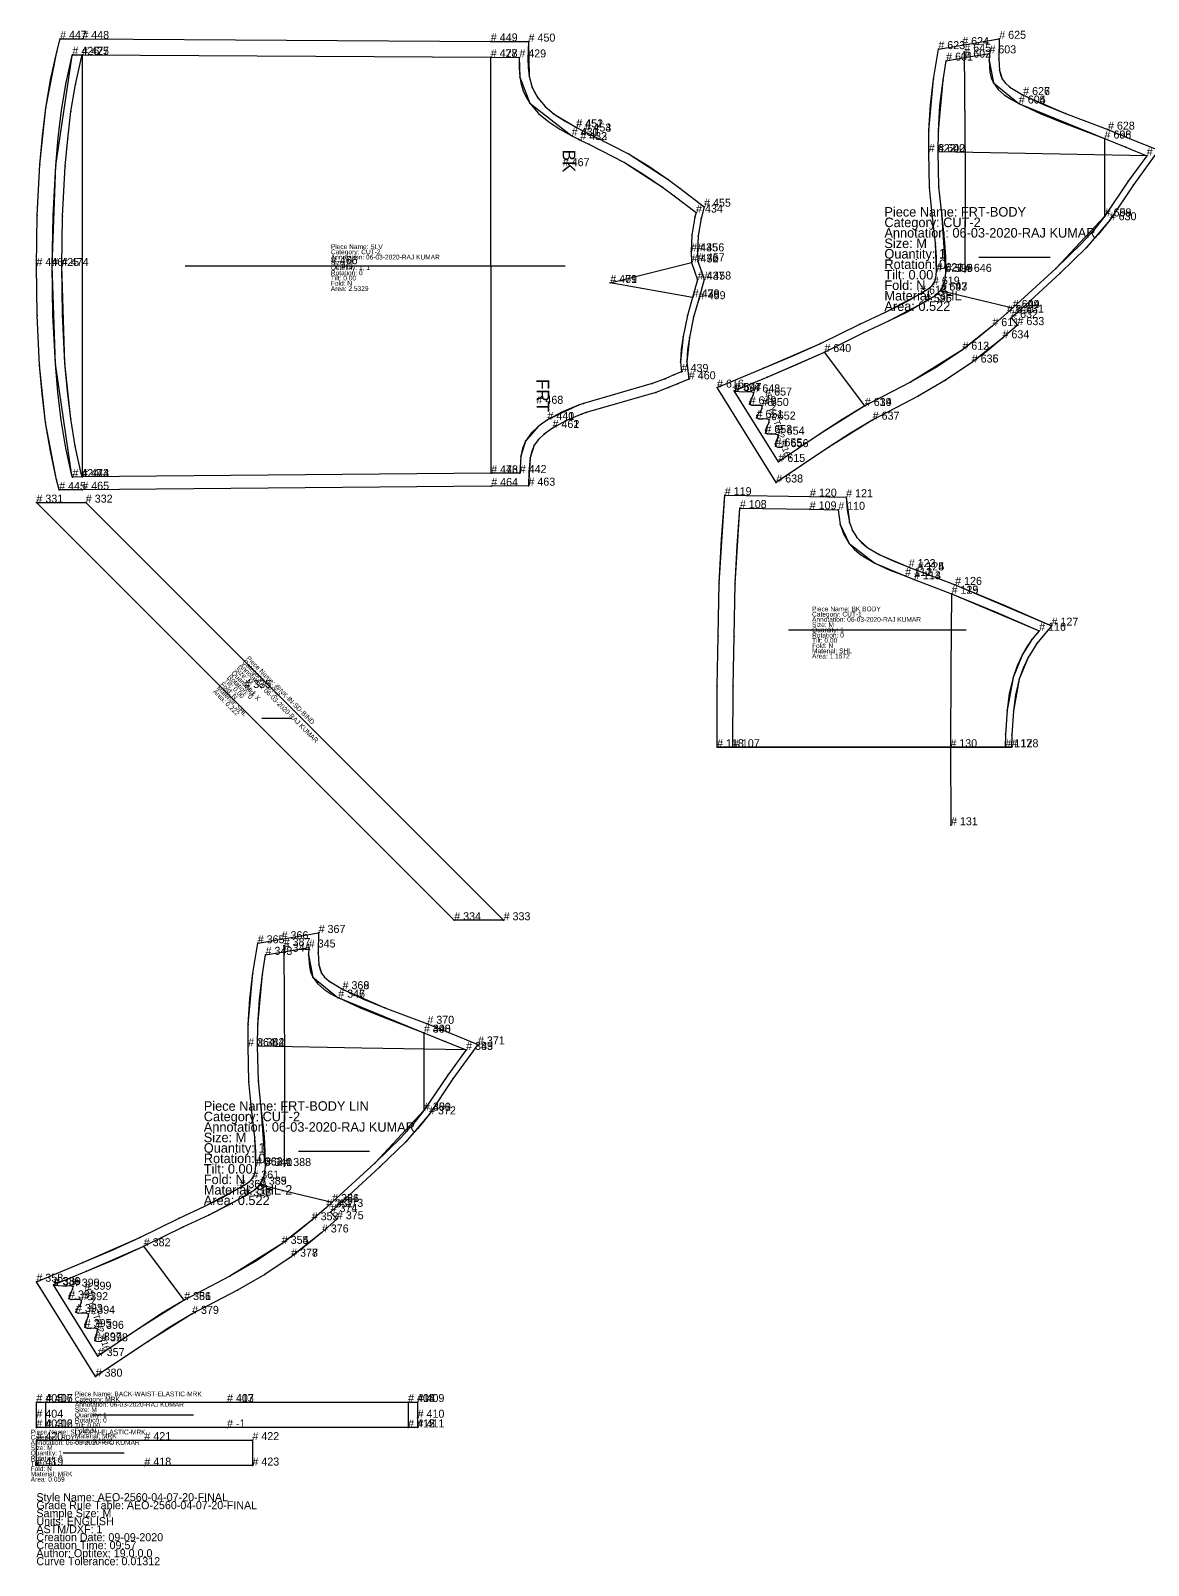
# Model space of a CAD drawing. Header units: metres. Extents: x -0.2 to 90.3, y -2.1 to 58.3.
# Drawn here: x -0.2 to 43.8, y -2.1 to 58.3 of the extents above; entities that cross this region are included whole.
import ezdxf
from ezdxf.enums import TextEntityAlignment as Align

# ---------------------------------------------------------------- set-up
doc = ezdxf.new("R2010")
doc.units = ezdxf.units.M

# ---------------------------------------------------------------- blocks, each defined once
blk = doc.blocks.new('3')
at = {"layer": '1'}
blk.add_lwpolyline([(26.8, 30.114), (26.808, 32.523), (26.845, 34.48), (26.887, 36.577), (27.103, 40.035), (30.456, 39.979), (31.879, 39.955), (32.016, 38.963), (32.126, 38.649), (32.295, 38.37), (32.688, 37.991), (33.176, 37.696), (34.342, 37.203), (34.686, 37.074), (36.17, 36.504), (39.964, 34.899), (39.389, 34.202), (39.041, 33.652), (38.688, 32.787), (38.463, 31.547), (38.403, 30.608), (38.392, 30.113)], close=True, dxfattribs=at)
at = {"layer": '14'}
blk.add_lwpolyline([(27.425, 30.114), (27.433, 32.517), (27.469, 34.468), (27.512, 36.551), (27.698, 39.525), (30.447, 39.479), (31.569, 39.46), (31.649, 38.876), (31.998, 38.137), (33.014, 37.357), (34.203, 36.855), (34.552, 36.723), (36.029, 36.156), (39.474, 34.698), (39.187, 34.35), (38.817, 33.766), (38.447, 32.859), (38.214, 31.576), (38.153, 30.619), (38.142, 30.113)], close=True, dxfattribs=at)
at = {"layer": '2'}
for p in [(27.103, 40.035), (30.456, 39.979), (31.879, 39.955), (27.698, 39.525), (30.447, 39.479), (31.569, 39.46), (36.029, 36.156), (39.474, 34.698), (39.964, 34.899), (26.8, 30.114), (27.425, 30.114), (35.98, 30.113), (38.142, 30.113), (38.392, 30.113), (36.005, 27.04)]:
    blk.add_point(p, dxfattribs=at)
at = {"layer": '3'}
for p in [(31.649, 38.876), (32.016, 38.963), (31.998, 38.137), (32.126, 38.649), (32.295, 38.37), (32.688, 37.991), (33.176, 37.696), (33.014, 37.357), (34.203, 36.855), (34.342, 37.203), (34.686, 37.074), (26.887, 36.577), (27.512, 36.551), (34.552, 36.723), (36.17, 36.504), (36.029, 36.156), (26.845, 34.48), (27.469, 34.468), (39.187, 34.35), (39.389, 34.202), (38.817, 33.766), (39.041, 33.652), (38.447, 32.859), (38.688, 32.787), (26.808, 32.523), (27.433, 32.517), (38.214, 31.576), (38.463, 31.547), (38.153, 30.619), (38.403, 30.608)]:
    blk.add_point(p, dxfattribs=at)
at = {"layer": '6'}
blk.add_line((26.8, 30.114), (38.392, 30.113), dxfattribs=at)
at = {"layer": '7'}
blk.add_line((29.617, 34.738), (36.597, 34.738), dxfattribs=at)
at = {"layer": '8'}
blk.add_lwpolyline([(36.029, 36.156), (36.005, 33.186), (35.98, 30.113), (36.005, 27.04)], dxfattribs=at)
at = {"layer": '80'}
for p in [(34.203, 36.855, 0.276), (34.342, 37.203, 0.276), (34.686, 37.074, 0.276), (34.552, 36.723, 0.276)]:
    blk.add_point(p, dxfattribs=at)
at = {"layer": '84'}
blk.add_lwpolyline([(26.8, 30.114), (26.808, 32.523), (26.845, 34.48), (26.887, 36.577), (26.977, 38.306), (27.103, 40.035), (30.456, 39.979), (31.879, 39.955), (31.925, 39.455), (32.016, 38.963), (32.126, 38.649), (32.295, 38.37), (32.478, 38.167), (32.688, 37.991), (33.176, 37.696), (33.752, 37.433), (34.342, 37.203), (34.686, 37.074), (36.17, 36.504), (38.074, 35.718), (39.964, 34.899), (39.389, 34.202), (39.041, 33.652), (38.842, 33.229), (38.688, 32.787), (38.547, 32.173), (38.463, 31.547), (38.403, 30.608), (38.392, 30.113)], close=True, dxfattribs=at)
at = {"layer": '87'}
blk.add_lwpolyline([(27.425, 30.114), (27.433, 32.517), (27.469, 34.468), (27.512, 36.551), (27.59, 38.038), (27.698, 39.525), (30.447, 39.479), (31.569, 39.46), (31.649, 38.876), (31.786, 38.488), (31.998, 38.137), (32.212, 37.899), (32.459, 37.693), (33.014, 37.357), (33.603, 37.089), (34.203, 36.855), (34.552, 36.723), (36.029, 36.156), (37.758, 35.442), (39.474, 34.698), (39.187, 34.35), (38.99, 34.066), (38.817, 33.766), (38.609, 33.321), (38.447, 32.859), (38.301, 32.223), (38.214, 31.576), (38.153, 30.619), (38.142, 30.113)], close=True, dxfattribs=at)
at = {"layer": '1'}
for s, height, p in [('# 119', 0.315, (27.103, 40.035)), ('# 120', 0.315, (30.456, 39.979)), ('# 121', 0.315, (31.879, 39.955)), ('# 122', 0.315, (34.342, 37.203)), ('# 124', 0.315, (34.686, 37.074)), ('# 126', 0.315, (36.17, 36.504)), ('Piece Name: BK BODY', 0.1875, (30.538, 35.465)), ('Annotation: 06-03-2020-RAJ KUMAR', 0.1875, (30.538, 35.052)), ('Size: M', 0.1875, (30.538, 34.846)), ('Category: CUT-1', 0.1875, (30.538, 35.258)), ('# 127', 0.315, (39.964, 34.899)), ('Quantity: 1', 0.1875, (30.538, 34.64)), ('Rotation: 0', 0.1875, (30.538, 34.433)), ('Tilt: 0.00', 0.1875, (30.538, 34.227)), ('Fold: N', 0.1875, (30.538, 34.021)), ('Material: SHL', 0.1875, (30.538, 33.815)), ('Area: 1.1572', 0.1875, (30.538, 33.608)), ('# 118', 0.315, (26.8, 30.114)), ('# 128', 0.315, (38.392, 30.113))]:
    blk.add_text(s, height=height, dxfattribs=at).set_placement(p)
at = {"layer": '1', "flags": 2}
for p, p2 in [((34.342, 37.203), (34.342, 37.203)), ((34.686, 37.074), (34.686, 37.074))]:
    blk.add_attdef('Dependency', text='', height=10, dxfattribs=at).set_placement(p, p2, align=Align.ALIGNED)
at = {"layer": '14'}
for s, p in [('# 108', (27.698, 39.525)), ('# 109', (30.447, 39.479)), ('# 110', (31.569, 39.46)), ('# 111', (34.203, 36.855)), ('# 113', (34.552, 36.723)), ('# 115', (36.029, 36.156)), ('# 116', (39.474, 34.698)), ('# 107', (27.425, 30.114)), ('# 117', (38.142, 30.113))]:
    blk.add_text(s, height=0.315, dxfattribs=at).set_placement(p)
at = {"layer": '14', "flags": 2}
for p, p2 in [((34.203, 36.855), (34.203, 36.855)), ((34.552, 36.723), (34.552, 36.723))]:
    blk.add_attdef('Dependency', text='', height=10, dxfattribs=at).set_placement(p, p2, align=Align.ALIGNED)
at = {"layer": '8'}
for s, p in [('# 129', (36.029, 36.156)), ('# 130', (35.98, 30.113)), ('# 131', (36.005, 27.04))]:
    blk.add_text(s, height=0.315, dxfattribs=at).set_placement(p)
at = {"layer": '80'}
for s, p in [('# 123', (34.342, 37.203)), ('# 112', (34.203, 36.855)), ('# 114', (34.552, 36.723)), ('# 125', (34.686, 37.074))]:
    blk.add_text(s, height=0.315, dxfattribs=at).set_placement(p)
blk = doc.blocks.new('6')
at = {"layer": '1'}
blk.add_lwpolyline([(0.016, 39.743), (1.96, 39.743), (18.401, 23.303), (16.456, 23.303)], close=True, dxfattribs=at)
at = {"layer": '2'}
for p in [(0.016, 39.743), (1.96, 39.743), (16.456, 23.303), (18.401, 23.303)]:
    blk.add_point(p, dxfattribs=at)
at = {"layer": '7'}
blk.add_line((8.89, 31.258), (10.057, 31.258), dxfattribs=at)
at = {"layer": '1'}
for s, p in [('# 331', (0.016, 39.743)), ('# 332', (1.96, 39.743)), ('# 334', (16.456, 23.303)), ('# 333', (18.401, 23.303))]:
    blk.add_text(s, height=0.315, dxfattribs=at).set_placement(p)
for s, p in [('Size: M', (7.821, 33.159)), ('Annotation: 06-03-2020-RAJ KUMAR', (7.967, 33.305)), ('Category: CUT-2', (8.113, 33.451)), ('Piece Name: @NK-IN-SD-BIND', (8.259, 33.597)), ('Fold: N', (7.238, 32.576)), ('Tilt: 0.00', (7.384, 32.722)), ('Rotation: 0', (7.53, 32.868)), ('Quantity: 1', (7.675, 33.013)), ('Area: 0.222', (6.946, 32.284)), ('Material: SHL', (7.092, 32.43))]:
    blk.add_text(s, height=0.1875, rotation=314.99999, dxfattribs=at).set_placement(p)
at = {"layer": '25'}
blk.add_text('# 335', height=0.315, dxfattribs=at).set_placement((8.197, 32.447))
blk.add_text('Flip: X', height=0.1875, rotation=314.99999, dxfattribs=at).set_placement((8.197, 32.447))
blk = doc.blocks.new('7')
at = {"layer": '1'}
blk.add_lwpolyline([(0.016, 9.073), (1.844, 9.833), (4.082, 10.811), (5.633, 11.577), (6.643, 12.047), (8.007, 12.767), (8.191, 12.882), (8.397, 13.014), (8.512, 13.132), (8.572, 13.227), (8.625, 13.386), (8.65, 13.656), (8.612, 14.757), (8.485, 15.894), (8.375, 16.945), (8.346, 18.346), (8.353, 19.194), (8.537, 21.219), (8.724, 22.397), (9.664, 22.556), (11.121, 22.803), (11.1, 22.02), (11.132, 21.558), (11.235, 21.226), (11.351, 21.065), (11.533, 20.903), (12.063, 20.589), (13.726, 19.861), (15.401, 19.227), (16.245, 18.883), (17.392, 18.415), (16.404, 17.059), (15.467, 15.66), (14.536, 14.574), (13.515, 13.58), (11.821, 12.023), (11.592, 11.817), (11.839, 11.534), (11.249, 11.013), (10.039, 10.06), (9.004, 9.363), (7.933, 8.74), (6.141, 7.81), (4.413, 6.726), (2.347, 5.338)], close=True, dxfattribs=at)
at = {"layer": '11'}
blk.add_lwpolyline([(15.264, 18.878), (15.266, 17.569), (15.268, 15.814)], dxfattribs=at)
at = {"layer": '14'}
blk.add_lwpolyline([(0.685, 8.946), (1.991, 9.488), (4.24, 10.471), (5.795, 11.239), (6.809, 11.712), (8.199, 12.444), (8.392, 12.564), (8.639, 12.722), (8.81, 12.896), (8.917, 13.066), (8.994, 13.299), (9.025, 13.629), (8.857, 15.934), (8.75, 16.97), (8.721, 18.348), (8.728, 19.174), (8.91, 21.177), (9.032, 21.942), (9.747, 22.063), (10.735, 22.23), (10.727, 21.943), (10.89, 21.067), (11.893, 20.255), (11.914, 20.244), (15.264, 18.878), (16.103, 18.536), (16.926, 18.2), (16.2, 17.202), (15.267, 15.811), (13.343, 13.761), (11.653, 12.208), (11.425, 12.002), (10.849, 11.493), (9.67, 10.565), (7.632, 9.288), (5.83, 8.353), (4.073, 7.25), (2.431, 6.148)], close=True, dxfattribs=at)
at = {"layer": '2'}
for p in [(8.724, 22.397), (9.664, 22.556), (11.121, 22.803), (9.032, 21.942), (9.746, 22.291), (9.747, 22.063), (10.735, 22.23), (15.264, 18.878), (8.721, 18.348), (16.926, 18.2), (16.926, 18.2), (17.392, 18.415), (15.268, 15.814), (9.771, 13.629), (8.81, 12.896), (11.653, 12.208), (11.592, 11.817), (11.839, 11.534), (4.24, 10.471), (0.016, 9.073), (0.685, 8.946), (0.711, 8.938), (5.83, 8.353), (2.56, 6.73), (2.431, 6.148), (2.347, 5.338)]:
    blk.add_point(p, dxfattribs=at)
at = {"layer": '3'}
for p in [(10.727, 21.943), (11.1, 22.02), (8.537, 21.219), (8.91, 21.177), (11.132, 21.558), (11.235, 21.226), (10.89, 21.067), (11.351, 21.065), (11.533, 20.903), (12.063, 20.589), (11.893, 20.255), (11.914, 20.244), (13.726, 19.861), (8.353, 19.194), (8.728, 19.174), (15.264, 18.878), (15.401, 19.227), (16.245, 18.883), (8.346, 18.346), (8.721, 18.348), (16.103, 18.536), (8.375, 16.945), (8.75, 16.97), (16.2, 17.202), (16.404, 17.059), (8.485, 15.894), (8.857, 15.934), (15.267, 15.811), (15.467, 15.66), (8.612, 14.757), (14.536, 14.574), (8.625, 13.386), (8.65, 13.656), (8.994, 13.299), (9.025, 13.629), (13.343, 13.761), (13.515, 13.58), (8.007, 12.767), (8.191, 12.882), (8.397, 13.014), (8.512, 13.132), (8.572, 13.227), (8.639, 12.722), (8.81, 12.896), (8.917, 13.066), (8.199, 12.444), (8.392, 12.564), (11.653, 12.208), (5.633, 11.577), (6.643, 12.047), (6.809, 11.712), (10.849, 11.493), (11.425, 12.002), (11.821, 12.023), (5.795, 11.239), (11.249, 11.013), (4.082, 10.811), (4.24, 10.471), (9.67, 10.565), (1.844, 9.833), (10.039, 10.06), (1.991, 9.488), (7.632, 9.288), (9.004, 9.363), (1.204, 8.917), (1.302, 8.513), (1.358, 8.921), (1.372, 8.65), (1.442, 8.787), (1.446, 8.883), (7.933, 8.74), (1.298, 8.417), (1.386, 8.379), (1.54, 8.383), (1.572, 7.881), (1.576, 7.976), (1.694, 8.388), (1.709, 8.117), (1.779, 8.254), (1.783, 8.35), (5.83, 8.353), (1.66, 7.843), (1.814, 7.847), (1.919, 7.286), (1.921, 7.393), (1.969, 7.851), (1.988, 7.55), (2.055, 7.706), (2.057, 7.814), (2.162, 7.253), (2.316, 7.257), (4.073, 7.25), (6.141, 7.81), (2.008, 7.248), (2.31, 6.857), (2.317, 6.763), (2.361, 6.991), (2.404, 7.219), (2.412, 7.125), (4.413, 6.726)]:
    blk.add_point(p, dxfattribs=at)
at = {"layer": '7'}
blk.add_line((10.324, 14.214), (13.119, 14.214), dxfattribs=at)
at = {"layer": '8'}
for points in [[(9.746, 22.291), (9.782, 17.679), (9.771, 13.629)], [(16.926, 18.2), (12.824, 18.274), (8.721, 18.348)], [(8.81, 12.896), (10.231, 12.552), (11.653, 12.208)], [(5.83, 8.353), (4.24, 10.471)], [(0.711, 8.938), (1.05, 8.913), (1.204, 8.917), (1.358, 8.921), (1.446, 8.883), (1.442, 8.787), (1.372, 8.65), (1.302, 8.513), (1.298, 8.417), (1.386, 8.379), (1.54, 8.383), (1.694, 8.388), (1.783, 8.35), (1.779, 8.254), (1.709, 8.117), (1.576, 7.976), (1.572, 7.881), (1.66, 7.843), (1.814, 7.847), (1.969, 7.851), (2.057, 7.814), (2.055, 7.706), (1.988, 7.55), (1.921, 7.393), (1.919, 7.286), (2.008, 7.248), (2.162, 7.253), (2.316, 7.257), (2.404, 7.219), (2.412, 7.125), (2.361, 6.991), (2.31, 6.857), (2.317, 6.763), (2.406, 6.726), (2.56, 6.73)]]:
    blk.add_lwpolyline(points, dxfattribs=at)
at = {"layer": '80'}
for p in [(12.063, 20.589, 0.276), (11.893, 20.255, 0.276), (8.65, 13.641, 0.276), (9.025, 13.629, 0.276), (8.007, 12.767, 0.276), (8.199, 12.444, 0.276), (9.67, 10.565, 0.276), (10.039, 10.06, 0.276)]:
    blk.add_point(p, dxfattribs=at)
at = {"layer": '84'}
blk.add_lwpolyline([(0.016, 9.073), (1.844, 9.833), (2.97, 10.308), (4.082, 10.811), (5.633, 11.577), (6.643, 12.047), (7.337, 12.386), (8.007, 12.767), (8.191, 12.882), (8.397, 13.014), (8.512, 13.132), (8.572, 13.227), (8.625, 13.386), (8.65, 13.656), (8.647, 14.207), (8.612, 14.757), (8.485, 15.894), (8.375, 16.945), (8.346, 18.346), (8.353, 19.194), (8.416, 20.209), (8.537, 21.219), (8.724, 22.397), (9.664, 22.556), (11.121, 22.803), (11.1, 22.02), (11.132, 21.558), (11.17, 21.387), (11.235, 21.226), (11.351, 21.065), (11.533, 20.903), (12.063, 20.589), (12.885, 20.203), (13.726, 19.861), (15.401, 19.227), (16.245, 18.883), (17.392, 18.415), (16.404, 17.059), (15.467, 15.66), (15.019, 15.103), (14.536, 14.574), (13.515, 13.58), (11.821, 12.023), (11.592, 11.817), (11.839, 11.534), (11.249, 11.013), (10.654, 10.524), (10.039, 10.06), (9.004, 9.363), (7.933, 8.74), (6.141, 7.81), (5.267, 7.285), (4.413, 6.726), (2.347, 5.338)], close=True, dxfattribs=at)
at = {"layer": '87'}
blk.add_lwpolyline([(0.685, 8.946), (1.991, 9.488), (3.122, 9.965), (4.24, 10.471), (5.795, 11.239), (6.809, 11.712), (7.515, 12.058), (8.199, 12.444), (8.392, 12.564), (8.639, 12.722), (8.81, 12.896), (8.917, 13.066), (8.994, 13.299), (9.025, 13.629), (9.022, 14.207), (8.985, 14.784), (8.857, 15.934), (8.75, 16.97), (8.721, 18.348), (8.728, 19.174), (8.789, 20.178), (8.91, 21.177), (9.032, 21.942), (9.747, 22.063), (10.735, 22.23), (10.727, 21.943), (10.757, 21.489), (10.807, 21.27), (10.89, 21.067), (11.075, 20.81), (11.32, 20.594), (11.601, 20.411), (11.893, 20.255), (11.914, 20.244), (12.735, 19.867), (13.573, 19.527), (15.264, 18.878), (16.103, 18.536), (16.926, 18.2), (16.2, 17.202), (15.267, 15.811), (14.828, 15.264), (14.354, 14.745), (13.343, 13.761), (11.653, 12.208), (11.425, 12.002), (10.849, 11.493), (10.269, 11.017), (9.67, 10.565), (8.672, 9.892), (7.632, 9.288), (5.83, 8.353), (4.941, 7.819), (4.073, 7.25), (2.431, 6.148)], close=True, dxfattribs=at)
at = {"layer": '1'}
for s, height, p in [('# 367', 0.315, (11.121, 22.803)), ('# 365', 0.315, (8.724, 22.397)), ('# 366', 0.315, (9.664, 22.556)), ('# 368', 0.315, (12.063, 20.589)), ('# 370', 0.315, (15.401, 19.227)), ('# 371', 0.315, (17.392, 18.415)), ('# 364', 0.315, (8.346, 18.346)), ('Category: CUT-2', 0.375, (6.603, 15.392)), ('Piece Name: FRT-BODY LIN', 0.375, (6.603, 15.804)), ('# 372', 0.315, (15.467, 15.66)), ('Annotation: 06-03-2020-RAJ KUMAR', 0.375, (6.603, 14.979)), ('Size: M', 0.375, (6.603, 14.567)), ('Quantity: 1', 0.375, (6.603, 14.154)), ('Rotation: 0', 0.375, (6.603, 13.742)), ('# 363', 0.315, (8.65, 13.656)), ('Tilt: 0.00', 0.375, (6.603, 13.329)), ('Fold: N', 0.375, (6.603, 12.917)), ('# 361', 0.315, (8.512, 13.132)), ('Material: SHL-2', 0.375, (6.603, 12.504)), ('# 360', 0.315, (8.007, 12.767)), ('Area: 0.522', 0.375, (6.603, 12.092)), ('# 374', 0.315, (11.592, 11.817)), ('# 373', 0.315, (11.821, 12.023)), ('# 375', 0.315, (11.839, 11.534)), ('# 376', 0.315, (11.249, 11.013)), ('# 377', 0.315, (10.039, 10.06)), ('# 358', 0.315, (0.016, 9.073)), ('# 379', 0.315, (6.141, 7.81)), ('# 380', 0.315, (2.347, 5.338))]:
    blk.add_text(s, height=height, dxfattribs=at).set_placement(p)
at = {"layer": '1', "flags": 2}
for p, p2 in [((12.063, 20.589), (12.063, 20.589)), ((6.643, 12.047), (8.007, 12.767)), ((10.039, 10.06), (10.039, 10.06)), ((8.625, 13.386), (8.65, 13.641))]:
    blk.add_attdef('Dependency', text='', height=10, dxfattribs=at).set_placement(p, p2, align=Align.ALIGNED)
at = {"layer": '11'}
for s, p in [('# 400', (15.264, 18.878)), ('# 401', (15.268, 15.814))]:
    blk.add_text(s, height=0.315, dxfattribs=at).set_placement(p)
at = {"layer": '14'}
for s, p in [('# 344', (9.747, 22.063)), ('# 345', (10.735, 22.23)), ('# 343', (9.032, 21.942)), ('# 346', (11.893, 20.255)), ('# 348', (15.264, 18.878)), ('# 342', (8.721, 18.348)), ('# 349', (16.926, 18.2)), ('# 350', (15.267, 15.811)), ('# 340', (9.025, 13.629)), ('# 337', (8.199, 12.444)), ('# 339', (8.81, 12.896)), ('# 352', (11.425, 12.002)), ('# 351', (11.653, 12.208)), ('# 353', (10.849, 11.493)), ('# 354', (9.67, 10.565)), ('# 336', (0.685, 8.946)), ('# 356', (5.83, 8.353)), ('# 357', (2.431, 6.148))]:
    blk.add_text(s, height=0.315, dxfattribs=at).set_placement(p)
at = {"layer": '14', "flags": 2}
for p, p2 in [((11.893, 20.255), (11.893, 20.255)), ((9.025, 13.629), (9.025, 13.629)), ((8.199, 12.444), (8.199, 12.444)), ((9.67, 10.565), (9.67, 10.565))]:
    blk.add_attdef('Dependency', text='', height=10, dxfattribs=at).set_placement(p, p2, align=Align.ALIGNED)
at = {"layer": '25'}
blk.add_text('# 399', height=0.315, dxfattribs=at).set_placement((1.912, 8.759))
blk.add_text("RDY GTR-2 7/16''", height=0.25, rotation=287.6, dxfattribs=at).set_placement((1.912, 8.759))
at = {"layer": '8'}
for s, p in [('# 387', (9.746, 22.291)), ('# 384', (8.721, 18.348)), ('# 383', (16.926, 18.2)), ('# 388', (9.771, 13.629)), ('# 385', (8.81, 12.896)), ('# 386', (11.653, 12.208)), ('# 382', (4.24, 10.471)), ('# 389', (0.711, 8.938)), ('# 390', (1.446, 8.883)), ('# 391', (1.298, 8.417)), ('# 392', (1.783, 8.35)), ('# 381', (5.83, 8.353)), ('# 393', (1.572, 7.881)), ('# 394', (2.057, 7.814)), ('# 395', (1.919, 7.286)), ('# 396', (2.404, 7.219)), ('# 397', (2.317, 6.763)), ('# 398', (2.56, 6.73))]:
    blk.add_text(s, height=0.315, dxfattribs=at).set_placement(p)
at = {"layer": '80'}
for s, p in [('# 347', (11.893, 20.255)), ('# 369', (12.063, 20.589)), ('# 362', (8.65, 13.641)), ('# 341', (9.025, 13.629)), ('# 359', (8.007, 12.767)), ('# 338', (8.199, 12.444)), ('# 355', (9.67, 10.565)), ('# 378', (10.039, 10.06))]:
    blk.add_text(s, height=0.315, dxfattribs=at).set_placement(p)
blk = doc.blocks.new('8')
at = {"layer": '1'}
blk.add_lwpolyline([(7.516, 3.338), (0.391, 3.338), (0.016, 3.338), (0.016, 3.721), (0.016, 4.338), (0.391, 4.338), (7.516, 4.338), (14.641, 4.338), (15.016, 4.338), (15.016, 3.721), (15.016, 3.338), (14.641, 3.338)], close=True, dxfattribs=at)
at = {"layer": '14'}
blk.add_lwpolyline([(7.516, 4.338), (14.641, 4.338), (14.641, 3.338), (7.516, 3.338), (0.391, 3.338), (0.391, 4.338)], close=True, dxfattribs=at)
at = {"layer": '2'}
for p in [(0.016, 4.338), (0.391, 4.338), (0.391, 4.338), (7.516, 4.338), (7.516, 4.338), (14.641, 4.338), (14.641, 4.338), (15.016, 4.338), (0.016, 3.721), (15.016, 3.721), (0.016, 3.338), (0.391, 3.338), (0.391, 3.338), (7.516, 3.338), (7.516, 3.338), (14.641, 3.338), (14.641, 3.338), (15.016, 3.338)]:
    blk.add_point(p, dxfattribs=at)
at = {"layer": '7'}
blk.add_line((2.216, 3.838), (6.191, 3.838), dxfattribs=at)
at = {"layer": '1'}
for s, height, p in [('# 405', 0.315, (0.016, 4.338)), ('# 406', 0.315, (0.391, 4.338)), ('Annotation: 06-03-2020-RAJ KUMAR', 0.1875, (1.531, 4.152)), ('Category: MRK', 0.1875, (1.531, 4.358)), ('Piece Name: BACK-WAIST-ELASTIC-MRK', 0.1875, (1.531, 4.564)), ('# 407', 0.315, (7.516, 4.338)), ('# 408', 0.315, (14.641, 4.338)), ('# 409', 0.315, (15.016, 4.338)), ('# 404', 0.315, (0.016, 3.721)), ('# 403', 0.315, (0.016, 3.338)), ('# 402', 0.315, (0.391, 3.338)), ('Size: M', 0.1875, (1.531, 3.946)), ('Quantity: 1', 0.1875, (1.531, 3.739)), ('Rotation: 0', 0.1875, (1.531, 3.533)), ('# -1', 0.315, (7.516, 3.338)), ('# 412', 0.315, (14.641, 3.338)), ('# 410', 0.315, (15.016, 3.721)), ('# 411', 0.315, (15.016, 3.338)), ('Tilt: 0.00', 0.1875, (1.531, 3.327)), ('Fold: N', 0.1875, (1.531, 3.121)), ('Material: MRK', 0.1875, (1.531, 2.914)), ('Area: 0.1042', 0.1875, (1.531, 2.708))]:
    blk.add_text(s, height=height, dxfattribs=at).set_placement(p)
at = {"layer": '14'}
for s, p in [('# 417', (0.391, 4.338)), ('# 413', (7.516, 4.338)), ('# 414', (14.641, 4.338)), ('# 416', (0.391, 3.338)), ('# -1', (7.516, 3.338)), ('# 415', (14.641, 3.338))]:
    blk.add_text(s, height=0.315, dxfattribs=at).set_placement(p)
blk = doc.blocks.new('9')
at = {"layer": '1'}
blk.add_lwpolyline([(4.266, 1.838), (0.016, 1.838), (0.016, 2.838), (4.266, 2.838), (8.516, 2.838), (8.516, 1.838)], close=True, dxfattribs=at)
at = {"layer": '2'}
for p in [(0.016, 2.838), (4.266, 2.838), (8.516, 2.838), (0.016, 1.838), (4.266, 1.838), (8.516, 1.838)]:
    blk.add_point(p, dxfattribs=at)
at = {"layer": '7'}
blk.add_line((1.066, 2.338), (3.466, 2.338), dxfattribs=at)
at = {"layer": '1'}
for s, height, p in [('Category: RDY', 0.1875, (-0.209, 2.858)), ('Piece Name: SLV-OPN-ELASTIC-MRK', 0.1875, (-0.209, 3.064)), ('# 420', 0.315, (0.016, 2.838)), ('# 421', 0.315, (4.266, 2.838)), ('# 422', 0.315, (8.516, 2.838)), ('Annotation: 06-03-2020-RAJ KUMAR', 0.1875, (-0.209, 2.652)), ('Size: M', 0.1875, (-0.209, 2.446)), ('Quantity: 1', 0.1875, (-0.209, 2.239)), ('Tilt: 0.00', 0.1875, (-0.209, 1.827)), ('Rotation: 0', 0.1875, (-0.209, 2.033)), ('Fold: N', 0.1875, (-0.209, 1.621)), ('# 419', 0.315, (0.016, 1.838)), ('# 418', 0.315, (4.266, 1.838)), ('# 423', 0.315, (8.516, 1.838)), ('Area: 0.059', 0.1875, (-0.209, 1.208)), ('Material: MRK', 0.1875, (-0.209, 1.414))]:
    blk.add_text(s, height=height, dxfattribs=at).set_placement(p)
blk = doc.blocks.new('10')
at = {"layer": '1'}
blk.add_lwpolyline([(0.912, 40.243), (0.811, 40.641), (0.375, 42.897), (0.143, 45.152), (0.044, 47.111), (0.016, 49.059), (0.05, 51.056), (0.155, 53.057), (0.387, 55.287), (0.815, 57.485), (0.948, 58), (1.822, 57.995), (17.898, 57.899), (19.383, 57.89), (19.408, 56.534), (19.526, 56.088), (19.745, 55.674), (20.037, 55.33), (20.392, 55.033), (21.263, 54.512), (21.519, 54.383), (21.584, 54.351), (21.924, 54.183), (23.344, 53.458), (24.872, 52.463), (25.336, 52.123), (26.289, 51.391), (26.174, 50.925), (26.055, 50.241), (26.03, 49.633), (26.047, 49.244), (26.299, 48.525), (26.081, 47.75), (25.873, 47.044), (25.717, 46.241), (25.614, 45.288), (25.69, 44.596), (25.245, 44.422), (24.895, 44.274), (24.388, 44.081), (21.656, 43.284), (21.472, 43.221), (20.877, 42.98), (20.326, 42.679), (19.993, 42.437), (19.769, 42.225), (19.607, 41.999), (19.45, 41.503), (19.378, 40.41), (17.914, 40.397), (1.821, 40.252)], close=True, dxfattribs=at)
at = {"layer": '13'}
blk.add_point((22.596, 48.388, 0.551), dxfattribs=at)
at = {"layer": '14'}
blk.add_lwpolyline([(1.431, 40.748), (1.416, 40.807), (0.766, 45.204), (0.641, 49.059), (0.779, 53.009), (1.425, 57.347), (1.432, 57.372), (1.818, 57.37), (17.894, 57.274), (19.019, 57.267), (19.034, 56.487), (19.434, 55.461), (21.082, 54.183), (21.351, 54.047), (21.418, 54.014), (21.756, 53.848), (23.156, 53.133), (24.658, 52.154), (25.111, 51.823), (25.975, 51.159), (25.93, 50.977), (25.806, 50.276), (25.78, 49.633), (25.798, 49.199), (26.037, 48.517), (25.84, 47.819), (25.632, 47.115), (25.47, 46.279), (25.363, 45.287), (25.407, 44.887), (25.104, 44.769), (24.756, 44.622), (24.243, 44.427), (21.544, 43.641), (21.342, 43.573), (20.125, 42.997), (19.763, 42.734), (19.267, 42.167), (19.079, 41.572), (19.035, 40.907), (17.91, 40.897), (1.817, 40.752)], close=True, dxfattribs=at)
at = {"layer": '2'}
for p in [(0.948, 58), (1.822, 57.995), (17.898, 57.899), (19.383, 57.89), (1.432, 57.372), (1.818, 57.37), (1.818, 57.37), (17.894, 57.274), (17.894, 57.274), (19.019, 57.267), (26.289, 51.391), (25.975, 51.159), (25.798, 49.199), (25.798, 49.199), (26.047, 49.244), (22.596, 48.388), (26.037, 48.517), (26.299, 48.525), (25.84, 47.819), (25.84, 47.819), (26.081, 47.75), (25.407, 44.887), (25.69, 44.596), (1.431, 40.748), (1.817, 40.752), (1.817, 40.752), (17.91, 40.897), (19.035, 40.907), (0.912, 40.243), (1.821, 40.252), (19.378, 40.41)]:
    blk.add_point(p, dxfattribs=at)
at = {"layer": '3'}
for p in [(0.815, 57.485), (1.425, 57.347), (1.79, 57.259), (1.554, 56.205), (19.034, 56.487), (19.408, 56.534), (19.526, 56.088), (19.745, 55.674), (0.387, 55.287), (1.377, 55.141), (19.434, 55.461), (20.037, 55.33), (20.392, 55.033), (21.263, 54.512), (21.519, 54.383), (1.247, 54.065), (21.082, 54.183), (21.351, 54.047), (21.418, 54.014), (21.584, 54.351), (21.756, 53.848), (21.924, 54.183), (23.344, 53.458), (0.155, 53.057), (0.779, 53.009), (1.153, 52.983), (23.156, 53.133), (24.658, 52.154), (24.872, 52.463), (25.336, 52.123), (25.111, 51.823), (0.05, 51.056), (1.049, 51.021), (25.93, 50.977), (26.174, 50.925), (25.806, 50.276), (26.055, 50.241), (25.78, 49.633), (26.03, 49.633), (0.016, 49.059), (0.641, 49.059), (1.016, 49.058), (0.044, 47.111), (25.632, 47.115), (25.873, 47.044), (25.47, 46.279), (25.717, 46.241), (0.143, 45.152), (0.766, 45.204), (1.14, 45.23), (25.104, 44.769), (25.363, 45.287), (25.614, 45.288), (24.243, 44.427), (24.756, 44.622), (24.895, 44.274), (25.245, 44.422), (21.342, 43.573), (21.544, 43.641), (24.388, 44.081), (0.375, 42.897), (1.366, 43.042), (20.125, 42.997), (20.877, 42.98), (21.472, 43.221), (21.656, 43.284), (19.763, 42.734), (19.993, 42.437), (20.326, 42.679), (1.544, 41.963), (19.267, 42.167), (19.607, 41.999), (19.769, 42.225), (19.079, 41.572), (19.45, 41.503), (0.811, 40.641), (1.416, 40.807), (1.781, 40.893), (17.91, 40.897), (17.914, 40.397)]:
    blk.add_point(p, dxfattribs=at)
at = {"layer": '7'}
blk.add_line((5.873, 49.065), (20.818, 49.065), dxfattribs=at)
at = {"layer": '8'}
for points in [[(1.817, 40.752), (1.781, 40.893), (1.544, 41.963), (1.366, 43.042), (1.14, 45.23), (1.016, 49.058), (1.049, 51.021), (1.153, 52.983), (1.247, 54.065), (1.377, 55.141), (1.554, 56.205), (1.79, 57.259), (1.818, 57.37)], [(17.91, 40.897), (17.894, 57.274)], [(25.84, 47.819), (22.596, 48.388), (25.798, 49.199)]]:
    blk.add_lwpolyline(points, dxfattribs=at)
at = {"layer": '80'}
for p in [(21.255, 54.516, 0.276), (21.082, 54.183, 0.276), (21.418, 54.014, 0.276), (21.584, 54.351, 0.276), (20.125, 42.997, 0.276), (20.326, 42.679, 0.276)]:
    blk.add_point(p, dxfattribs=at)
at = {"layer": '84'}
blk.add_lwpolyline([(0.912, 40.243), (0.811, 40.641), (0.565, 41.764), (0.375, 42.897), (0.239, 44.023), (0.143, 45.152), (0.044, 47.111), (0.016, 49.059), (0.05, 51.056), (0.155, 53.057), (0.251, 54.174), (0.387, 55.287), (0.573, 56.391), (0.815, 57.485), (0.948, 58), (1.822, 57.995), (17.898, 57.899), (19.383, 57.89), (19.358, 57.208), (19.369, 56.87), (19.408, 56.534), (19.526, 56.088), (19.623, 55.875), (19.745, 55.674), (20.037, 55.33), (20.392, 55.033), (20.817, 54.756), (21.263, 54.512), (21.519, 54.383), (21.584, 54.351), (21.924, 54.183), (23.344, 53.458), (24.121, 52.981), (24.872, 52.463), (25.336, 52.123), (26.289, 51.391), (26.174, 50.925), (26.055, 50.241), (26.03, 49.633), (26.047, 49.244), (26.299, 48.525), (26.081, 47.75), (25.873, 47.044), (25.717, 46.241), (25.643, 45.765), (25.614, 45.288), (25.69, 44.596), (25.245, 44.422), (24.895, 44.274), (24.388, 44.081), (21.656, 43.284), (21.472, 43.221), (20.877, 42.98), (20.326, 42.679), (19.993, 42.437), (19.769, 42.225), (19.607, 41.999), (19.509, 41.759), (19.45, 41.503), (19.392, 40.957), (19.378, 40.41), (17.914, 40.397), (1.821, 40.252)], close=True, dxfattribs=at)
at = {"layer": '85'}
blk.add_lwpolyline([(1.817, 40.752), (1.781, 40.893), (1.544, 41.963), (1.366, 43.042), (1.234, 44.134), (1.14, 45.23), (1.043, 47.143), (1.016, 49.058), (1.049, 51.021), (1.153, 52.983), (1.247, 54.065), (1.377, 55.141), (1.554, 56.205), (1.79, 57.259), (1.818, 57.37)], close=True, dxfattribs=at)
at = {"layer": '87'}
blk.add_lwpolyline([(1.431, 40.748), (1.416, 40.807), (1.176, 41.892), (0.994, 42.989), (0.861, 44.094), (0.766, 45.204), (0.668, 47.131), (0.641, 49.059), (0.674, 51.034), (0.779, 53.009), (0.874, 54.104), (1.005, 55.195), (1.185, 56.277), (1.425, 57.347), (1.432, 57.372), (1.818, 57.37), (17.894, 57.274), (19.019, 57.267), (19.009, 56.876), (19.034, 56.487), (19.088, 56.216), (19.175, 55.951), (19.291, 55.698), (19.434, 55.461), (19.771, 55.063), (20.174, 54.726), (20.619, 54.437), (21.082, 54.183), (21.351, 54.047), (21.418, 54.014), (21.756, 53.848), (23.156, 53.133), (23.92, 52.664), (24.658, 52.154), (25.111, 51.823), (25.975, 51.159), (25.93, 50.977), (25.806, 50.276), (25.78, 49.633), (25.798, 49.199), (26.037, 48.517), (25.84, 47.819), (25.632, 47.115), (25.47, 46.279), (25.389, 45.783), (25.363, 45.287), (25.407, 44.887), (25.104, 44.769), (24.756, 44.622), (24.243, 44.427), (21.544, 43.641), (21.342, 43.573), (20.716, 43.32), (20.125, 42.997), (19.763, 42.734), (19.486, 42.473), (19.267, 42.167), (19.148, 41.879), (19.079, 41.572), (19.035, 40.907), (17.91, 40.897), (1.817, 40.752)], close=True, dxfattribs=at)
at = {"layer": '1'}
for s, height, p in [('# 447', 0.315, (0.948, 58)), ('# 448', 0.315, (1.822, 57.995)), ('# 449', 0.315, (17.898, 57.899)), ('# 450', 0.315, (19.383, 57.89)), ('# 452', 0.315, (21.263, 54.512)), ('# 453', 0.315, (21.584, 54.351)), ('# 455', 0.315, (26.289, 51.391)), ('Category: CUT-2', 0.1875, (11.602, 49.519)), ('Piece Name: SLV', 0.1875, (11.602, 49.725)), ('# 456', 0.315, (26.03, 49.633)), ('# 457', 0.315, (26.047, 49.244)), ('# 446', 0.315, (0.016, 49.059)), ('Annotation: 06-03-2020-RAJ KUMAR', 0.1875, (11.602, 49.313)), ('Size: M', 0.1875, (11.602, 49.107)), ('Quantity: 1, 1', 0.1875, (11.602, 48.9)), ('Tilt: 0.00', 0.1875, (11.602, 48.488)), ('Rotation: 0', 0.1875, (11.602, 48.694)), ('Fold: N', 0.1875, (11.602, 48.282)), ('# 458', 0.315, (26.299, 48.525)), ('Area: 2.5329', 0.1875, (11.602, 48.075)), ('# 459', 0.315, (26.081, 47.75)), ('# 460', 0.315, (25.69, 44.596)), ('# 461', 0.315, (20.326, 42.679)), ('# 445', 0.315, (0.912, 40.243)), ('# 465', 0.315, (1.821, 40.252)), ('# 464', 0.315, (17.914, 40.397)), ('# 463', 0.315, (19.378, 40.41))]:
    blk.add_text(s, height=height, dxfattribs=at).set_placement(p)
at = {"layer": '1', "flags": 2}
for p, p2 in [((21.584, 54.351), (21.584, 54.351)), ((20.392, 55.033), (21.255, 54.516)), ((20.326, 42.679), (20.326, 42.679))]:
    blk.add_attdef('Dependency', text='', height=10, dxfattribs=at).set_placement(p, p2, align=Align.ALIGNED)
at = {"layer": '13'}
blk.add_text('# 469', height=0.315, dxfattribs=at).set_placement((22.596, 48.388))
at = {"layer": '14'}
for s, p in [('# 426', (1.432, 57.372)), ('# 427', (1.818, 57.37)), ('# 428', (17.894, 57.274)), ('# 429', (19.019, 57.267)), ('# 430', (21.082, 54.183)), ('# 432', (21.418, 54.014)), ('# 434', (25.975, 51.159)), ('# 435', (25.78, 49.633)), ('# 425', (0.641, 49.059)), ('# 436', (25.798, 49.199)), ('# 437', (26.037, 48.517)), ('# 438', (25.84, 47.819)), ('# 439', (25.407, 44.887)), ('# 440', (20.125, 42.997)), ('# 443', (17.91, 40.897)), ('# 442', (19.035, 40.907)), ('# 424', (1.431, 40.748)), ('# 444', (1.817, 40.752))]:
    blk.add_text(s, height=0.315, dxfattribs=at).set_placement(p)
at = {"layer": '14', "flags": 2}
for p, p2 in [((21.082, 54.183), (21.082, 54.183)), ((21.418, 54.014), (21.418, 54.014)), ((20.125, 42.997), (20.125, 42.997))]:
    blk.add_attdef('Dependency', text='', height=10, dxfattribs=at).set_placement(p, p2, align=Align.ALIGNED)
at = {"layer": '25'}
for s, height, rotation, p in [('BK', 0.5, 270.02306, (20.727, 53.636)), ('Flip: X', 0.1875, 180.02314, (12.455, 49.127)), ('FRT', 0.5, 270.02306, (19.695, 44.608))]:
    blk.add_text(s, height=height, rotation=rotation, dxfattribs=at).set_placement(p)
for s, p in [('# 467', (20.727, 52.986)), ('# 466', (11.602, 49.126)), ('# 468', (19.695, 43.633))]:
    blk.add_text(s, height=0.315, dxfattribs=at).set_placement(p)
at = {"layer": '8'}
for s, p in [('# 475', (1.818, 57.37)), ('# 477', (17.894, 57.274)), ('# 474', (1.016, 49.058)), ('# 472', (25.798, 49.199)), ('# 471', (22.596, 48.388)), ('# 470', (25.84, 47.819)), ('# 476', (17.91, 40.897)), ('# 473', (1.817, 40.752))]:
    blk.add_text(s, height=0.315, dxfattribs=at).set_placement(p)
at = {"layer": '80'}
for s, p in [('# 431', (21.082, 54.183)), ('# 451', (21.255, 54.516)), ('# 454', (21.584, 54.351)), ('# 433', (21.418, 54.014)), ('# 441', (20.125, 42.997)), ('# 462', (20.326, 42.679))]:
    blk.add_text(s, height=0.315, dxfattribs=at).set_placement(p)
blk = doc.blocks.new('12')
at = {"layer": '1'}
blk.add_lwpolyline([(26.799, 44.27), (28.628, 45.03), (30.865, 46.008), (32.417, 46.774), (33.426, 47.244), (34.791, 47.964), (34.974, 48.079), (35.181, 48.211), (35.295, 48.328), (35.355, 48.424), (35.408, 48.583), (35.433, 48.853), (35.395, 49.954), (35.268, 51.091), (35.158, 52.142), (35.13, 53.542), (35.137, 54.391), (35.32, 56.416), (35.508, 57.594), (36.447, 57.753), (37.904, 58), (37.883, 57.217), (37.915, 56.755), (38.019, 56.423), (38.134, 56.262), (38.317, 56.1), (38.846, 55.785), (40.509, 55.058), (42.184, 54.424), (43.028, 54.08), (44.175, 53.612), (43.188, 52.255), (42.25, 50.857), (41.319, 49.771), (40.298, 48.776), (38.605, 47.22), (38.375, 47.014), (38.622, 46.731), (38.032, 46.21), (36.822, 45.257), (35.788, 44.559), (34.716, 43.937), (32.924, 43.007), (31.196, 41.923), (29.13, 40.535)], close=True, dxfattribs=at)
at = {"layer": '11'}
blk.add_lwpolyline([(42.047, 54.075), (42.049, 52.766), (42.051, 51.011)], dxfattribs=at)
at = {"layer": '14'}
blk.add_lwpolyline([(27.468, 44.142), (28.775, 44.685), (31.023, 45.668), (32.579, 46.436), (33.592, 46.909), (34.982, 47.641), (35.175, 47.761), (35.423, 47.919), (35.593, 48.093), (35.7, 48.263), (35.777, 48.496), (35.808, 48.826), (35.641, 51.131), (35.533, 52.167), (35.504, 53.545), (35.511, 54.37), (35.693, 56.374), (35.815, 57.139), (36.531, 57.26), (37.518, 57.427), (37.51, 57.14), (37.673, 56.264), (38.676, 55.452), (38.697, 55.441), (42.047, 54.075), (42.886, 53.733), (43.709, 53.397), (42.983, 52.399), (42.05, 51.008), (40.126, 48.958), (38.436, 47.405), (38.208, 47.199), (37.632, 46.69), (36.454, 45.762), (34.415, 44.485), (32.614, 43.55), (30.856, 42.447), (29.215, 41.344)], close=True, dxfattribs=at)
at = {"layer": '2'}
for p in [(37.904, 58), (35.508, 57.594), (36.447, 57.753), (36.529, 57.488), (37.518, 57.427), (35.815, 57.139), (36.531, 57.26), (42.047, 54.075), (35.504, 53.545), (43.709, 53.397), (43.709, 53.397), (44.175, 53.612), (42.051, 51.011), (36.554, 48.826), (35.593, 48.093), (38.436, 47.405), (38.375, 47.014), (38.622, 46.731), (31.023, 45.668), (26.799, 44.27), (27.468, 44.142), (27.495, 44.135), (32.614, 43.55), (29.343, 41.927), (29.215, 41.344), (29.13, 40.535)]:
    blk.add_point(p, dxfattribs=at)
at = {"layer": '3'}
for p in [(37.51, 57.14), (37.883, 57.217), (35.32, 56.416), (35.693, 56.374), (37.673, 56.264), (37.915, 56.755), (38.019, 56.423), (38.134, 56.262), (38.317, 56.1), (38.846, 55.785), (38.676, 55.452), (38.697, 55.441), (40.509, 55.058), (35.137, 54.391), (35.511, 54.37), (42.184, 54.424), (42.047, 54.075), (43.028, 54.08), (35.13, 53.542), (35.504, 53.545), (42.886, 53.733), (35.158, 52.142), (35.533, 52.167), (42.983, 52.399), (43.188, 52.255), (35.268, 51.091), (35.641, 51.131), (42.05, 51.008), (42.25, 50.857), (35.395, 49.954), (41.319, 49.771), (40.126, 48.958), (35.295, 48.328), (35.355, 48.424), (35.408, 48.583), (35.433, 48.853), (35.777, 48.496), (35.808, 48.826), (40.298, 48.776), (34.791, 47.964), (34.974, 48.079), (35.175, 47.761), (35.181, 48.211), (35.423, 47.919), (35.593, 48.093), (35.7, 48.263), (33.426, 47.244), (34.982, 47.641), (38.208, 47.199), (38.436, 47.405), (38.605, 47.22), (32.417, 46.774), (33.592, 46.909), (37.632, 46.69), (30.865, 46.008), (32.579, 46.436), (38.032, 46.21), (31.023, 45.668), (36.454, 45.762), (28.628, 45.03), (36.822, 45.257), (27.987, 44.114), (28.141, 44.118), (28.775, 44.685), (34.415, 44.485), (35.788, 44.559), (28.081, 43.614), (28.085, 43.71), (28.155, 43.847), (28.169, 43.576), (28.225, 43.984), (28.23, 44.08), (28.323, 43.58), (28.478, 43.584), (28.566, 43.547), (32.614, 43.55), (34.716, 43.937), (28.355, 43.077), (28.359, 43.173), (28.443, 43.04), (28.492, 43.314), (28.562, 43.451), (28.598, 43.044), (28.752, 43.048), (28.838, 42.903), (28.84, 43.011), (32.924, 43.007), (28.702, 42.483), (28.705, 42.59), (28.771, 42.747), (28.791, 42.445), (28.945, 42.449), (29.099, 42.454), (29.188, 42.416), (29.195, 42.322), (30.856, 42.447), (29.093, 42.054), (29.1, 41.96), (29.144, 42.188), (31.196, 41.923)]:
    blk.add_point(p, dxfattribs=at)
at = {"layer": '7'}
blk.add_line((37.108, 49.411), (39.903, 49.411), dxfattribs=at)
at = {"layer": '8'}
for points in [[(36.529, 57.488), (36.565, 52.876), (36.554, 48.826)], [(43.709, 53.397), (39.607, 53.471), (35.504, 53.545)], [(35.593, 48.093), (37.015, 47.749), (38.436, 47.405)], [(32.614, 43.55), (31.023, 45.668)], [(27.495, 44.135), (27.833, 44.109), (27.987, 44.114), (28.141, 44.118), (28.23, 44.08), (28.225, 43.984), (28.155, 43.847), (28.085, 43.71), (28.081, 43.614), (28.169, 43.576), (28.323, 43.58), (28.478, 43.584), (28.566, 43.547), (28.562, 43.451), (28.492, 43.314), (28.359, 43.173), (28.355, 43.077), (28.443, 43.04), (28.598, 43.044), (28.752, 43.048), (28.84, 43.011), (28.838, 42.903), (28.771, 42.747), (28.705, 42.59), (28.702, 42.483), (28.791, 42.445), (28.945, 42.449), (29.099, 42.454), (29.188, 42.416), (29.195, 42.322), (29.144, 42.188), (29.093, 42.054), (29.1, 41.96), (29.189, 41.923), (29.343, 41.927)]]:
    blk.add_lwpolyline(points, dxfattribs=at)
at = {"layer": '80'}
for p in [(38.846, 55.785, 0.276), (38.676, 55.452, 0.276), (35.433, 48.838, 0.276), (35.808, 48.826, 0.276), (34.791, 47.964, 0.276), (34.982, 47.641, 0.276), (36.454, 45.762, 0.276), (36.822, 45.257, 0.276)]:
    blk.add_point(p, dxfattribs=at)
at = {"layer": '84'}
blk.add_lwpolyline([(26.799, 44.27), (28.628, 45.03), (29.753, 45.505), (30.865, 46.008), (32.417, 46.774), (33.426, 47.244), (34.12, 47.583), (34.791, 47.964), (34.974, 48.079), (35.181, 48.211), (35.295, 48.328), (35.355, 48.424), (35.408, 48.583), (35.433, 48.853), (35.43, 49.404), (35.395, 49.954), (35.268, 51.091), (35.158, 52.142), (35.13, 53.542), (35.137, 54.391), (35.199, 55.406), (35.32, 56.416), (35.508, 57.594), (36.447, 57.753), (37.904, 58), (37.883, 57.217), (37.915, 56.755), (37.953, 56.584), (38.019, 56.423), (38.134, 56.262), (38.317, 56.1), (38.846, 55.785), (39.669, 55.4), (40.509, 55.058), (42.184, 54.424), (43.028, 54.08), (44.175, 53.612), (43.188, 52.255), (42.25, 50.857), (41.802, 50.299), (41.319, 49.771), (40.298, 48.776), (38.605, 47.22), (38.375, 47.014), (38.622, 46.731), (38.032, 46.21), (37.437, 45.721), (36.822, 45.257), (35.788, 44.559), (34.716, 43.937), (32.924, 43.007), (32.05, 42.482), (31.196, 41.923), (29.13, 40.535)], close=True, dxfattribs=at)
at = {"layer": '87'}
blk.add_lwpolyline([(27.468, 44.142), (28.775, 44.685), (29.906, 45.162), (31.023, 45.668), (32.579, 46.436), (33.592, 46.909), (34.299, 47.255), (34.982, 47.641), (35.175, 47.761), (35.423, 47.919), (35.593, 48.093), (35.7, 48.263), (35.777, 48.496), (35.808, 48.826), (35.805, 49.404), (35.768, 49.981), (35.641, 51.131), (35.533, 52.167), (35.504, 53.545), (35.511, 54.37), (35.572, 55.375), (35.693, 56.374), (35.815, 57.139), (36.531, 57.26), (37.518, 57.427), (37.51, 57.14), (37.54, 56.686), (37.59, 56.467), (37.673, 56.264), (37.858, 56.007), (38.104, 55.79), (38.384, 55.608), (38.676, 55.452), (38.697, 55.441), (39.518, 55.064), (40.356, 54.724), (42.047, 54.075), (42.886, 53.733), (43.709, 53.397), (42.983, 52.399), (42.05, 51.008), (41.611, 50.461), (41.137, 49.942), (40.126, 48.958), (38.436, 47.405), (38.208, 47.199), (37.632, 46.69), (37.052, 46.214), (36.454, 45.762), (35.456, 45.089), (34.415, 44.485), (32.614, 43.55), (31.724, 43.016), (30.856, 42.447), (29.215, 41.344)], close=True, dxfattribs=at)
at = {"layer": '1'}
for s, height, p in [('# 624', 0.315, (36.447, 57.753)), ('# 625', 0.315, (37.904, 58)), ('# 623', 0.315, (35.508, 57.594)), ('# 626', 0.315, (38.846, 55.785)), ('# 628', 0.315, (42.184, 54.424)), ('# 622', 0.315, (35.13, 53.542)), ('# 629', 0.315, (44.175, 53.612)), ('Piece Name: FRT-BODY', 0.375, (33.386, 51.001)), ('Category: CUT-2', 0.375, (33.386, 50.588)), ('# 630', 0.315, (42.25, 50.857)), ('Annotation: 06-03-2020-RAJ KUMAR', 0.375, (33.386, 50.176)), ('Size: M', 0.375, (33.386, 49.763)), ('Quantity: 1', 0.375, (33.386, 49.351)), ('Rotation: 0', 0.375, (33.386, 48.938)), ('# 621', 0.315, (35.433, 48.853)), ('Tilt: 0.00', 0.375, (33.386, 48.526)), ('Fold: N', 0.375, (33.386, 48.113)), ('# 619', 0.315, (35.295, 48.328)), ('Material: SHL', 0.375, (33.386, 47.701)), ('# 618', 0.315, (34.791, 47.964)), ('Area: 0.522', 0.375, (33.386, 47.288)), ('# 632', 0.315, (38.375, 47.014)), ('# 631', 0.315, (38.605, 47.22)), ('# 634', 0.315, (38.032, 46.21)), ('# 633', 0.315, (38.622, 46.731)), ('# 635', 0.315, (36.822, 45.257)), ('# 616', 0.315, (26.799, 44.27)), ('# 637', 0.315, (32.924, 43.007)), ('# 638', 0.315, (29.13, 40.535))]:
    blk.add_text(s, height=height, dxfattribs=at).set_placement(p)
at = {"layer": '1', "flags": 2}
for p, p2 in [((38.846, 55.785), (38.846, 55.785)), ((33.426, 47.244), (34.791, 47.964)), ((36.822, 45.257), (36.822, 45.257)), ((35.408, 48.583), (35.433, 48.838))]:
    blk.add_attdef('Dependency', text='', height=10, dxfattribs=at).set_placement(p, p2, align=Align.ALIGNED)
at = {"layer": '11'}
for s, p in [('# 658', (42.047, 54.075)), ('# 659', (42.051, 51.011))]:
    blk.add_text(s, height=0.315, dxfattribs=at).set_placement(p)
at = {"layer": '14'}
for s, p in [('# 601', (35.815, 57.139)), ('# 602', (36.531, 57.26)), ('# 603', (37.518, 57.427)), ('# 604', (38.676, 55.452)), ('# 606', (42.047, 54.075)), ('# 600', (35.504, 53.545)), ('# 607', (43.709, 53.397)), ('# 608', (42.05, 51.008)), ('# 598', (35.808, 48.826)), ('# 597', (35.593, 48.093)), ('# 595', (34.982, 47.641)), ('# 609', (38.436, 47.405)), ('# 610', (38.208, 47.199)), ('# 611', (37.632, 46.69)), ('# 612', (36.454, 45.762)), ('# 594', (27.468, 44.142)), ('# 614', (32.614, 43.55)), ('# 615', (29.215, 41.344))]:
    blk.add_text(s, height=0.315, dxfattribs=at).set_placement(p)
at = {"layer": '14', "flags": 2}
for p, p2 in [((38.676, 55.452), (38.676, 55.452)), ((35.808, 48.826), (35.808, 48.826)), ((34.982, 47.641), (34.982, 47.641)), ((36.454, 45.762), (36.454, 45.762))]:
    blk.add_attdef('Dependency', text='', height=10, dxfattribs=at).set_placement(p, p2, align=Align.ALIGNED)
at = {"layer": '25'}
blk.add_text('# 657', height=0.315, dxfattribs=at).set_placement((28.695, 43.956))
blk.add_text("RDY GTR-2 7/16''", height=0.25, rotation=287.6, dxfattribs=at).set_placement((28.695, 43.956))
at = {"layer": '8'}
for s, p in [('# 645', (36.529, 57.488)), ('# 642', (35.504, 53.545)), ('# 641', (43.709, 53.397)), ('# 646', (36.554, 48.826)), ('# 643', (35.593, 48.093)), ('# 644', (38.436, 47.405)), ('# 640', (31.023, 45.668)), ('# 647', (27.495, 44.135)), ('# 648', (28.23, 44.08)), ('# 649', (28.081, 43.614)), ('# 650', (28.566, 43.547)), ('# 639', (32.614, 43.55)), ('# 651', (28.355, 43.077)), ('# 652', (28.84, 43.011)), ('# 653', (28.702, 42.483)), ('# 654', (29.188, 42.416)), ('# 655', (29.1, 41.96)), ('# 656', (29.343, 41.927))]:
    blk.add_text(s, height=0.315, dxfattribs=at).set_placement(p)
at = {"layer": '80'}
for s, p in [('# 605', (38.676, 55.452)), ('# 627', (38.846, 55.785)), ('# 620', (35.433, 48.838)), ('# 599', (35.808, 48.826)), ('# 617', (34.791, 47.964)), ('# 596', (34.982, 47.641)), ('# 613', (36.454, 45.762)), ('# 636', (36.822, 45.257))]:
    blk.add_text(s, height=0.315, dxfattribs=at).set_placement(p)

msp = doc.modelspace()

# ---------------------------------------------------------------- block references
at = {"layer": '1'}
for name in ['10', '12', '6', '3', '7', '8', '9']:
    msp.add_blockref(name, (0, 0), dxfattribs=at)

# ---------------------------------------------------------------- texts
for s, p in [('Style Name: AEO-2560-04-07-20-FINAL', (0.016, 0.436)), ('Sample Size: M', (0.016, -0.194)), ('Grade Rule Table: AEO-2560-04-07-20-FINAL', (0.016, 0.121)), ('ASTM/DXF: 1', (0.016, -0.824)), ('Units: ENGLISH', (0.016, -0.509)), ('Creation Date: 09-09-2020', (0.016, -1.139)), ('Creation Time: 09:57', (0.016, -1.454)), ('Author: Optitex; 19.0.0.0', (0.016, -1.769)), ('Curve Tolerance: 0.01312', (0.016, -2.084))]:
    msp.add_text(s, height=0.31496, dxfattribs=at).set_placement(p)

doc.saveas('drawing.dxf')
